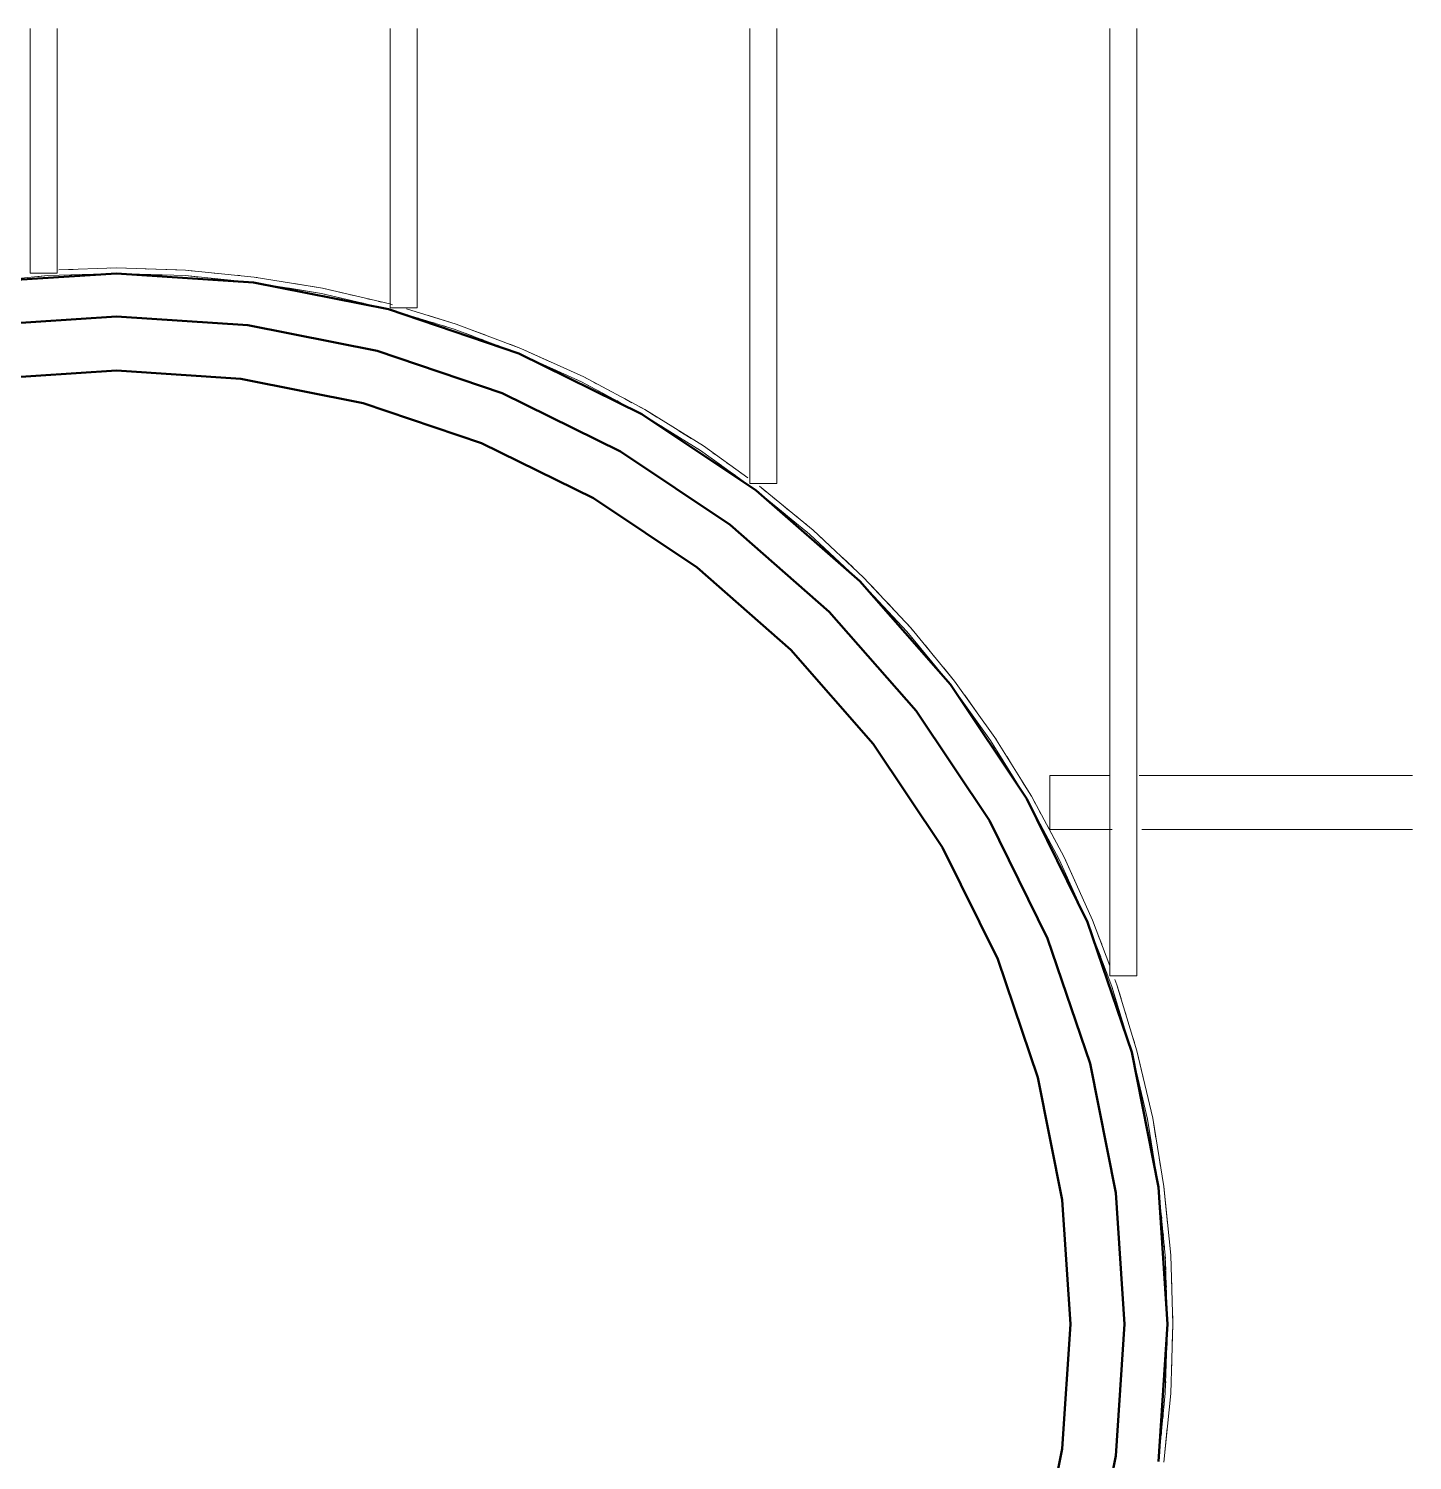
# Model space of a CAD drawing. Header units: metres. Extents: x 10 to 831, y 10 to 584.
# Drawn here: x 467.1 to 544, y 404.4 to 484 of the extents above; entities that cross this region are included whole.
import ezdxf

# ---------------------------------------------------------------- set-up
doc = ezdxf.new("R2010")
doc.units = ezdxf.units.M
doc.layers.add('CUT', color=7, linetype='Continuous', lineweight=50)
doc.layers.add('VIS', color=8, linetype='Continuous', lineweight=13)

msp = doc.modelspace()

# ---------------------------------------------------------------- linework, layer by layer
at = {"layer": 'CUT'}
for p, q in [((464.3772, 469.9004), (472, 470.4)), ((472, 470.4), (479.6228, 469.9004)), ((479.6228, 469.9004), (487.115, 468.41)), ((464.6906, 467.521), (472, 468)), ((464.6906, 467.521), (472, 468)), ((472, 468), (479.3094, 467.521)), ((472, 468), (479.3094, 467.521)), ((487.115, 468.41), (494.3488, 465.9546)), ((479.3094, 467.521), (486.4938, 466.0918)), ((479.3094, 467.521), (486.4938, 466.0918)), ((486.4938, 466.0918), (493.4302, 463.7372)), ((486.4938, 466.0918), (493.4302, 463.7372)), ((494.3488, 465.9546), (501.2, 462.5758)), ((465.0822, 464.5466), (472, 465)), ((472, 465), (478.9178, 464.5466)), ((478.9178, 464.5466), (485.7174, 463.194)), ((485.7174, 463.194), (492.2822, 460.9656)), ((493.4302, 463.7372), (500, 460.4974)), ((493.4302, 463.7372), (500, 460.4974)), ((501.2, 462.5758), (507.5516, 458.3318)), ((492.2822, 460.9656), (498.5, 457.8994)), ((500, 460.4974), (506.0906, 456.4278)), ((500, 460.4974), (506.0906, 456.4278)), ((507.5516, 458.3318), (513.295, 453.295)), ((498.5, 457.8994), (504.2644, 454.0478)), ((506.0906, 456.4278), (511.598, 451.598)), ((506.0906, 456.4278), (511.598, 451.598)), ((504.2644, 454.0478), (509.4766, 449.4766)), ((513.295, 453.295), (518.3318, 447.5516)), ((511.598, 451.598), (516.4278, 446.0906)), ((511.598, 451.598), (516.4278, 446.0906)), ((509.4766, 449.4766), (514.0478, 444.2644)), ((518.3318, 447.5516), (522.5758, 441.2)), ((516.4278, 446.0906), (520.4974, 440)), ((516.4278, 446.0906), (520.4974, 440)), ((514.0478, 444.2644), (517.8994, 438.5)), ((522.5758, 441.2), (525.9546, 434.3488)), ((520.4974, 440), (523.7372, 433.4302)), ((520.4974, 440), (523.7372, 433.4302)), ((517.8994, 438.5), (520.9656, 432.2822)), ((525.9546, 434.3488), (528.41, 427.115)), ((523.7372, 433.4302), (526.0918, 426.4938)), ((523.7372, 433.4302), (526.0918, 426.4938)), ((520.9656, 432.2822), (523.194, 425.7174)), ((526.0918, 426.4938), (527.521, 419.3094)), ((526.0918, 426.4938), (527.521, 419.3094)), ((528.41, 427.115), (529.9004, 419.6228)), ((523.194, 425.7174), (524.5466, 418.9178)), ((527.521, 419.3094), (528, 412)), ((527.521, 419.3094), (528, 412)), ((529.9004, 419.6228), (530.4, 412)), ((524.5466, 418.9178), (525, 412)), ((525, 412), (524.5466, 405.0822)), ((528, 412), (527.521, 404.6906)), ((528, 412), (527.521, 404.6906)), ((530.4, 412), (529.9004, 404.3772)), ((524.5466, 405.0822), (523.194, 398.2826)), ((527.521, 404.6906), (526.0918, 397.5062)), ((527.521, 404.6906), (526.0918, 397.5062))]:
    msp.add_line(p, q, dxfattribs=at)
at = {"layer": 'VIS'}
for p, q in [((467.2, 484), (467.2, 470.4124)), ((468.7, 484), (468.7, 470.4124)), ((468.7, 470.4124), (468.7, 484)), ((468.7, 484), (468.7, 470.4124)), ((468.7, 470.4124), (468.7, 484)), ((487.2, 484), (487.2, 468.4908)), ((488.7, 484), (488.7, 468.4908)), ((488.7, 468.4908), (488.7, 484)), ((488.7, 484), (488.7, 468.4908)), ((488.7, 468.4908), (488.7, 484)), ((507.2, 484), (507.2, 458.7248)), ((508.7, 484), (508.7, 458.7248)), ((508.7, 458.7248), (508.7, 484)), ((508.7, 484), (508.7, 458.7248)), ((508.7, 458.7248), (508.7, 484)), ((527.2, 484), (527.2, 431.3704)), ((528.7, 484), (528.7, 431.3704)), ((528.7, 431.3704), (528.7, 484)), ((528.7, 484), (528.7, 431.3704)), ((528.7, 431.3704), (528.7, 484)), ((472, 470.4), (464.3772, 469.9004)), ((464.3772, 469.9004), (472, 470.4)), ((464.6942, 469.9316), (468.1804, 470.275)), ((467.2, 470.4124), (468.7, 470.4124)), ((467.2, 470.4124), (467.2, 470.4124)), ((467.5466, 470.2126), (468.022, 470.2594)), ((468.1804, 470.275), (472, 470.4)), ((468.7, 470.4124), (468.55, 470.4124)), ((468.7, 470.4124), (468.55, 470.4124)), ((468.7, 470.4124), (468.7, 470.4124)), ((468.7, 470.4124), (468.7, 470.4124)), ((468.8006, 470.5952), (472, 470.7)), ((468.8006, 470.5952), (469.6006, 470.6214)), ((468.8006, 470.5952), (469.6006, 470.6214)), ((468.8006, 470.5952), (469.6006, 470.6214)), ((469.1354, 470.3062), (469.931, 470.3322)), ((471.3634, 470.3792), (472, 470.4)), ((471.68, 470.6896), (472, 470.7)), ((471.68, 470.6896), (472, 470.7)), ((471.68, 470.6896), (472, 470.7)), ((472, 470.7), (475.8392, 470.5744)), ((472, 470.7), (472.4798, 470.6842)), ((472, 470.7), (472.4798, 470.6842)), ((472, 470.7), (472.4798, 470.6842)), ((472, 470.4), (472.7958, 470.374)), ((472, 470.4), (475.8196, 470.275)), ((479.6228, 469.9004), (472, 470.4)), ((472, 470.4), (479.6228, 469.9004)), ((473.5996, 470.6476), (473.7596, 470.6424)), ((473.5996, 470.6476), (473.7596, 470.6424)), ((473.5996, 470.6476), (473.7596, 470.6424)), ((474.228, 470.327), (475.0238, 470.301)), ((474.2396, 470.6268), (475.3592, 470.59)), ((474.2396, 470.6268), (475.3592, 470.59)), ((474.2396, 470.6268), (475.3592, 470.59)), ((475.8196, 470.275), (476.6118, 470.1968)), ((475.8196, 470.275), (479.6228, 469.9004)), ((475.8392, 470.5744), (479.6618, 470.1978)), ((475.8392, 470.5744), (476.317, 470.5272)), ((475.8392, 470.5744), (476.317, 470.5272)), ((475.8392, 470.5744), (476.317, 470.5272)), ((477.432, 470.4174), (477.5912, 470.4018)), ((477.432, 470.4174), (477.5912, 470.4018)), ((477.432, 470.4174), (477.5912, 470.4018)), ((478.7062, 470.292), (478.8654, 470.2762)), ((478.7062, 470.292), (478.8654, 470.2762)), ((478.7062, 470.292), (478.8654, 470.2762)), ((477.4042, 470.1188), (477.5626, 470.1032)), ((478.672, 469.994), (479.1474, 469.9472)), ((479.6228, 469.9004), (479.7798, 469.8744)), ((479.6228, 469.9004), (483.3932, 469.2778)), ((487.115, 468.41), (479.6228, 469.9004)), ((479.6228, 469.9004), (487.115, 468.41)), ((479.6618, 470.1978), (483.4518, 469.572)), ((479.6618, 470.1978), (479.8198, 470.1718)), ((479.6618, 470.1978), (479.8198, 470.1718)), ((479.6618, 470.1978), (479.8198, 470.1718)), ((481.508, 469.5892), (483.3932, 469.2778)), ((481.8726, 469.8328), (483.4518, 469.572)), ((481.8726, 469.8328), (483.4518, 469.572)), ((481.8726, 469.8328), (483.4518, 469.572)), ((483.4518, 469.572), (487.1926, 468.6998)), ((483.4518, 469.572), (483.9194, 469.463)), ((483.4518, 469.572), (483.9194, 469.463)), ((483.4518, 469.572), (483.9194, 469.463)), ((483.3932, 469.2778), (483.5484, 469.2416)), ((483.3932, 469.2778), (487.115, 468.41)), ((484.3238, 469.061), (484.4788, 469.0248)), ((484.387, 469.354), (484.5428, 469.3176)), ((484.387, 469.354), (484.5428, 469.3176)), ((484.387, 469.354), (484.5428, 469.3176)), ((485.0106, 469.2086), (485.1664, 469.1724)), ((485.0106, 469.2086), (485.1664, 469.1724)), ((485.0106, 469.2086), (485.1664, 469.1724)), ((485.2542, 468.844), (485.7194, 468.7354)), ((485.9458, 468.9906), (486.1016, 468.9542)), ((485.9458, 468.9906), (486.1016, 468.9542)), ((485.9458, 468.9906), (486.1016, 468.9542)), ((486.5692, 468.8452), (486.725, 468.8088)), ((486.5692, 468.8452), (486.725, 468.8088)), ((486.5692, 468.8452), (486.725, 468.8088)), ((487.1926, 468.6998), (487.3458, 468.6534)), ((487.1926, 468.6998), (487.3458, 468.6534)), ((487.1926, 468.6998), (487.3458, 468.6534)), ((487.1926, 468.6998), (487.3458, 468.6534)), ((464.6906, 467.521), (472, 468)), ((464.6906, 467.521), (472, 468)), ((464.6906, 467.521), (472, 468)), ((469.5636, 467.8404), (470.0204, 467.8702)), ((470.4772, 467.9002), (470.934, 467.9302)), ((471.6954, 467.98), (472, 468)), ((472, 468), (472.4568, 467.97)), ((472, 468), (479.3094, 467.521)), ((472, 468), (479.3094, 467.521)), ((472, 468), (479.3094, 467.521)), ((473.2182, 467.9202), (473.675, 467.8902)), ((474.132, 467.8602), (474.5888, 467.8304)), ((486.8048, 468.4824), (487.115, 468.41)), ((487.115, 468.41), (487.5722, 468.2714)), ((487.115, 468.41), (490.772, 467.3008)), ((494.3488, 465.9546), (487.115, 468.41)), ((487.115, 468.41), (494.3488, 465.9546)), ((487.2, 468.4908), (488.7, 468.4908)), ((487.2, 468.4908), (487.2, 468.4908)), ((488.0292, 468.1328), (488.1816, 468.0864)), ((488.1116, 468.421), (490.8684, 467.5848)), ((488.7, 468.4908), (488.55, 468.4908)), ((488.7, 468.4908), (488.55, 468.4908)), ((488.6388, 467.9478), (488.7912, 467.9016)), ((488.7, 468.4908), (488.7, 468.4908)), ((488.7, 468.4908), (488.7, 468.4908)), ((489.337, 468.0494), (490.8684, 467.5848)), ((489.337, 468.0494), (490.8684, 467.5848)), ((489.337, 468.0494), (490.8684, 467.5848)), ((467.4316, 467.7006), (467.8884, 467.7306)), ((468.6498, 467.7804), (468.8022, 467.7904)), ((475.3502, 467.7804), (475.5024, 467.7704)), ((476.2638, 467.7206), (476.7206, 467.6906)), ((477.4822, 467.6408), (477.6344, 467.6308)), ((478.3958, 467.5808), (478.8526, 467.5508)), ((479.3094, 467.521), (479.4592, 467.4912)), ((479.3094, 467.521), (486.4938, 466.0918)), ((479.3094, 467.521), (486.4938, 466.0918)), ((479.3094, 467.521), (486.4938, 466.0918)), ((489.553, 467.6706), (489.7054, 467.6242)), ((490.1626, 467.4856), (490.315, 467.4394)), ((490.772, 467.3008), (490.921, 467.2446)), ((490.772, 467.3008), (494.3488, 465.9546)), ((490.8684, 467.5848), (494.4636, 466.2318)), ((490.8684, 467.5848), (491.0182, 467.5284)), ((490.8684, 467.5848), (491.0182, 467.5284)), ((490.8684, 467.5848), (491.0182, 467.5284)), ((491.3682, 467.0764), (491.8152, 466.908)), ((491.7672, 467.2466), (492.5162, 466.9646)), ((491.7672, 467.2466), (492.5162, 466.9646)), ((491.7672, 467.2466), (492.5162, 466.9646)), ((482.9016, 466.8064), (486.4938, 466.0918)), ((492.2624, 466.7398), (492.4114, 466.6838)), ((493.1564, 466.4032), (493.3056, 466.3472)), ((493.8644, 466.4572), (494.4636, 466.2318)), ((493.8644, 466.4572), (494.4636, 466.2318)), ((493.8644, 466.4572), (494.4636, 466.2318)), ((486.4938, 466.0918), (486.6384, 466.0428)), ((486.4938, 466.0918), (493.4302, 463.7372)), ((486.4938, 466.0918), (493.4302, 463.7372)), ((486.4938, 466.0918), (493.4302, 463.7372)), ((487.65, 465.6994), (488.3724, 465.4542)), ((494.0506, 466.0668), (494.3488, 465.9546)), ((494.3488, 465.9546), (494.4938, 465.8888)), ((494.3488, 465.9546), (497.8296, 464.3774)), ((501.2, 462.5758), (494.3488, 465.9546)), ((494.3488, 465.9546), (501.2, 462.5758)), ((494.4636, 466.2318), (497.9624, 464.6464)), ((494.4636, 466.2318), (496.0672, 465.5052)), ((494.4636, 466.2318), (496.0672, 465.5052)), ((494.4636, 466.2318), (496.0672, 465.5052)), ((495.219, 465.5602), (495.364, 465.4946)), ((472, 465), (465.0822, 464.5466)), ((465.0822, 464.5466), (472, 465)), ((478.9178, 464.5466), (472, 465)), ((472, 465), (478.9178, 464.5466)), ((489.095, 465.2088), (490.1066, 464.8654)), ((496.3792, 465.0346), (496.5244, 464.9688)), ((497.9624, 464.6464), (501.35, 462.8356)), ((497.9624, 464.6464), (498.1034, 464.571)), ((497.9624, 464.6464), (498.1034, 464.571)), ((497.9624, 464.6464), (498.1034, 464.571)), ((485.7174, 463.194), (478.9178, 464.5466)), ((478.9178, 464.5466), (485.7174, 463.194)), ((491.1182, 464.5222), (491.5516, 464.375)), ((492.5632, 464.0316), (493.4302, 463.7372)), ((497.5396, 464.5088), (497.8296, 464.3774)), ((497.8296, 464.3774), (498.251, 464.1522)), ((497.8296, 464.3774), (501.2, 462.5758)), ((498.527, 464.3446), (498.6682, 464.2692)), ((498.527, 464.3446), (498.6682, 464.2692)), ((498.527, 464.3446), (498.6682, 464.2692)), ((498.6722, 463.927), (499.0936, 463.7018)), ((499.3738, 463.892), (499.515, 463.8166)), ((499.3738, 463.892), (499.515, 463.8166)), ((499.3738, 463.892), (499.515, 463.8166)), ((492.2822, 460.9656), (485.7174, 463.194)), ((485.7174, 463.194), (492.2822, 460.9656)), ((493.4302, 463.7372), (493.5672, 463.6698)), ((493.4302, 463.7372), (500, 460.4974)), ((493.4302, 463.7372), (500, 460.4974)), ((493.4302, 463.7372), (500, 460.4974)), ((494.2514, 463.3322), (494.3884, 463.2648)), ((499.7956, 463.3266), (499.9362, 463.2514)), ((500.2208, 463.4392), (500.6442, 463.213)), ((500.2208, 463.4392), (500.6442, 463.213)), ((500.2208, 463.4392), (500.6442, 463.213)), ((495.0728, 462.9274), (495.757, 462.5898)), ((500.6382, 462.8762), (500.7788, 462.801)), ((501.0676, 462.9866), (501.35, 462.8356)), ((501.0676, 462.9866), (501.35, 462.8356)), ((501.0676, 462.9866), (501.35, 462.8356)), ((501.2, 462.5758), (501.3352, 462.4918)), ((501.2, 462.5758), (504.4452, 460.5578)), ((507.5516, 458.3318), (501.2, 462.5758)), ((501.2, 462.5758), (507.5516, 458.3318)), ((501.35, 462.8356), (504.612, 460.8072)), ((501.35, 462.8356), (502.0296, 462.413)), ((501.35, 462.8356), (502.0296, 462.413)), ((501.35, 462.8356), (502.0296, 462.413)), ((496.4414, 462.2524), (496.5782, 462.1848)), ((497.2626, 461.8474), (497.6732, 461.6448)), ((501.7408, 462.2396), (501.8762, 462.1554)), ((502.2818, 461.9032), (502.417, 461.819)), ((503.2528, 461.6524), (503.9324, 461.2298)), ((503.2528, 461.6524), (503.9324, 461.2298)), ((503.2528, 461.6524), (503.9324, 461.2298)), ((498.5, 457.8994), (492.2822, 460.9656)), ((492.2822, 460.9656), (498.5, 457.8994)), ((498.6314, 461.1724), (499.042, 460.97)), ((499.4526, 460.7674), (500, 460.4974)), ((503.093, 461.3986), (503.2284, 461.3146)), ((503.634, 461.0624), (503.7692, 460.9782)), ((504.1748, 460.726), (504.4452, 460.5578)), ((504.612, 460.8072), (507.0838, 459.036)), ((504.612, 460.8072), (504.742, 460.714)), ((504.612, 460.8072), (504.742, 460.714)), ((504.612, 460.8072), (504.742, 460.714)), ((500, 460.4974), (501.142, 459.7344)), ((500, 460.4974), (506.0906, 456.4278)), ((500, 460.4974), (506.0906, 456.4278)), ((500, 460.4974), (506.0906, 456.4278)), ((504.4452, 460.5578), (504.5748, 460.465)), ((504.4452, 460.5578), (507.5516, 458.3318)), ((504.963, 460.1868), (505.6102, 459.723)), ((505.1324, 460.4344), (505.2624, 460.3412)), ((505.1324, 460.4344), (505.2624, 460.3412)), ((505.1324, 460.4344), (505.2624, 460.3412)), ((505.913, 459.875), (506.043, 459.7818)), ((505.913, 459.875), (506.043, 459.7818)), ((505.913, 459.875), (506.043, 459.7818)), ((506.2574, 459.2594), (506.3868, 459.1666)), ((506.6936, 459.3156), (506.8236, 459.2224)), ((506.6936, 459.3156), (506.8236, 459.2224)), ((506.6936, 459.3156), (506.8236, 459.2224)), ((502.284, 458.9714), (502.9184, 458.5474)), ((507.034, 458.7028), (507.5516, 458.3318)), ((507.2, 458.7248), (508.7, 458.7248)), ((507.2, 458.7248), (507.2, 458.7248)), ((507.5516, 458.3318), (507.6748, 458.2308)), ((507.5516, 458.3318), (510.5058, 455.9074)), ((513.295, 453.295), (507.5516, 458.3318)), ((507.5516, 458.3318), (513.295, 453.295)), ((507.7344, 458.5698), (510.7036, 456.133)), ((507.7344, 458.5698), (508.1054, 458.2652)), ((507.7344, 458.5698), (508.1054, 458.2652)), ((507.7344, 458.5698), (508.1054, 458.2652)), ((508.7, 458.7248), (508.55, 458.7248)), ((508.7, 458.7248), (508.55, 458.7248)), ((508.7, 458.7248), (508.7, 458.7248)), ((508.7, 458.7248), (508.7, 458.7248)), ((504.2644, 454.0478), (498.5, 457.8994)), ((498.5, 457.8994), (504.2644, 454.0478)), ((504.0604, 457.7844), (505.2024, 457.0212)), ((508.044, 457.9278), (509.1518, 457.0186)), ((508.4766, 457.9606), (508.6004, 457.8592)), ((508.4766, 457.9606), (508.6004, 457.8592)), ((508.4766, 457.9606), (508.6004, 457.8592)), ((508.9716, 457.5544), (509.3426, 457.2498)), ((508.9716, 457.5544), (509.3426, 457.2498)), ((508.9716, 457.5544), (509.3426, 457.2498)), ((509.7138, 456.9452), (509.8376, 456.8438)), ((509.7138, 456.9452), (509.8376, 456.8438)), ((509.7138, 456.9452), (509.8376, 456.8438)), ((506.0906, 456.4278), (506.4348, 456.126)), ((506.0906, 456.4278), (511.598, 451.598)), ((506.0906, 456.4278), (511.598, 451.598)), ((506.0906, 456.4278), (511.598, 451.598)), ((510.2088, 456.5392), (510.3324, 456.4376)), ((510.2088, 456.5392), (510.3324, 456.4376)), ((510.2088, 456.5392), (510.3324, 456.4376)), ((510.2596, 456.1094), (510.5058, 455.9074)), ((510.5058, 455.9074), (510.622, 455.7986)), ((510.5058, 455.9074), (513.295, 453.295)), ((510.7036, 456.133), (513.5072, 453.5072)), ((510.7036, 456.133), (511.2876, 455.586)), ((510.7036, 456.133), (511.2876, 455.586)), ((510.7036, 456.133), (511.2876, 455.586)), ((506.779, 455.824), (506.8938, 455.7234)), ((507.238, 455.4216), (507.3528, 455.321)), ((507.697, 455.019), (507.8116, 454.9184)), ((508.1558, 454.6166), (508.2706, 454.516)), ((511.9004, 454.6012), (513.295, 453.295)), ((512.339, 454.6012), (512.923, 454.0542)), ((512.339, 454.6012), (512.923, 454.0542)), ((512.339, 454.6012), (512.923, 454.0542)), ((509.4766, 449.4766), (504.2644, 454.0478)), ((504.2644, 454.0478), (509.4766, 449.4766)), ((508.6148, 454.2142), (508.959, 453.9122)), ((509.3032, 453.6104), (509.418, 453.5098)), ((509.7622, 453.208), (509.877, 453.1072)), ((510.2212, 452.8054), (510.3358, 452.7048)), ((513.295, 453.295), (513.8392, 452.714)), ((513.295, 453.295), (515.9074, 450.5058)), ((518.3318, 447.5516), (513.295, 453.295)), ((513.295, 453.295), (518.3318, 447.5516)), ((513.5072, 453.5072), (516.133, 450.7036)), ((513.5072, 453.5072), (513.6166, 453.3904)), ((513.5072, 453.5072), (513.6166, 453.3904)), ((513.5072, 453.5072), (513.6166, 453.3904)), ((513.9448, 453.04), (514.4918, 452.4558)), ((513.9448, 453.04), (514.4918, 452.4558)), ((513.9448, 453.04), (514.4918, 452.4558)), ((510.68, 452.403), (510.7948, 452.3024)), ((511.139, 452.0004), (511.2538, 451.8998)), ((514.82, 452.1054), (515.1484, 451.755)), ((514.82, 452.1054), (515.1484, 451.755)), ((514.82, 452.1054), (515.1484, 451.755)), ((511.598, 451.598), (511.8998, 451.2538)), ((511.598, 451.598), (516.4278, 446.0906)), ((511.598, 451.598), (516.4278, 446.0906)), ((511.598, 451.598), (516.4278, 446.0906)), ((514.819, 451.668), (515.3632, 451.087)), ((512.2018, 450.9096), (512.3024, 450.7948)), ((512.6042, 450.4506), (512.7048, 450.3358)), ((515.9074, 450.5058), (516.6146, 449.6442)), ((515.9074, 450.5058), (518.3318, 447.5516)), ((515.9142, 450.9372), (516.133, 450.7036)), ((515.9142, 450.9372), (516.133, 450.7036)), ((515.9142, 450.9372), (516.133, 450.7036)), ((516.133, 450.7036), (518.5698, 447.7342)), ((516.133, 450.7036), (516.2346, 450.5798)), ((516.133, 450.7036), (516.2346, 450.5798)), ((516.133, 450.7036), (516.2346, 450.5798)), ((513.0066, 449.9916), (513.1072, 449.877)), ((513.4092, 449.5328), (513.5098, 449.418)), ((516.5392, 450.2088), (516.6406, 450.085)), ((516.5392, 450.2088), (516.6406, 450.085)), ((516.5392, 450.2088), (516.6406, 450.085)), ((516.9452, 449.7138), (517.453, 449.0952)), ((516.9452, 449.7138), (517.453, 449.0952)), ((516.9452, 449.7138), (517.453, 449.0952)), ((514.0478, 444.2644), (509.4766, 449.4766)), ((509.4766, 449.4766), (514.0478, 444.2644)), ((516.9176, 449.275), (517.2206, 448.9056)), ((514.4154, 448.3854), (514.516, 448.2706)), ((517.5238, 448.5364), (517.6248, 448.4132)), ((517.9606, 448.4766), (518.5698, 447.7342)), ((517.9606, 448.4766), (518.5698, 447.7342)), ((517.9606, 448.4766), (518.5698, 447.7342)), ((514.8178, 447.9264), (514.9184, 447.8116)), ((515.2204, 447.4674), (515.321, 447.3528)), ((518.3318, 447.5516), (518.4246, 447.4222)), ((518.3318, 447.5516), (520.5578, 444.4452)), ((522.5758, 441.2), (518.3318, 447.5516)), ((518.3318, 447.5516), (522.5758, 441.2)), ((518.5698, 447.7342), (520.8072, 444.612)), ((518.5698, 447.7342), (518.663, 447.6042)), ((518.5698, 447.7342), (518.663, 447.6042)), ((518.5698, 447.7342), (518.663, 447.6042)), ((518.8884, 446.775), (518.981, 446.6456)), ((519.1292, 446.9538), (519.7818, 446.043)), ((519.1292, 446.9538), (519.7818, 446.043)), ((519.1292, 446.9538), (519.7818, 446.043)), ((516.4278, 446.0906), (516.5126, 445.9638)), ((516.4278, 446.0906), (520.4974, 440)), ((516.4278, 446.0906), (520.4974, 440)), ((516.4278, 446.0906), (520.4974, 440)), ((519.6304, 445.7396), (519.723, 445.6102)), ((516.9366, 445.3294), (517.0212, 445.2024)), ((520.4344, 445.1324), (520.8072, 444.612)), ((520.4344, 445.1324), (520.8072, 444.612)), ((520.4344, 445.1324), (520.8072, 444.612)), ((517.8994, 438.5), (514.0478, 444.2644)), ((514.0478, 444.2644), (517.8994, 438.5)), ((517.4452, 444.568), (517.6996, 444.1874)), ((520.3724, 444.7042), (520.5578, 444.4452)), ((520.5578, 444.4452), (520.81, 444.0396)), ((520.5578, 444.4452), (522.5758, 441.2)), ((520.8072, 444.612), (522.8356, 441.35)), ((520.8072, 444.612), (520.8918, 444.476)), ((520.8072, 444.612), (520.8918, 444.476)), ((520.8072, 444.612), (520.8918, 444.476)), ((518.293, 443.299), (518.5474, 442.9184)), ((521.0624, 443.634), (521.1464, 443.4988)), ((521.4834, 443.5246), (521.737, 443.1168)), ((521.4834, 443.5246), (521.737, 443.1168)), ((521.4834, 443.5246), (521.737, 443.1168)), ((521.3986, 443.093), (521.4828, 442.9578)), ((523.8598, 442.5), (523.8598, 439.5)), ((527.1654, 442.5), (523.8598, 442.5)), ((523.8598, 442.5), (523.8598, 442.3334)), ((527.1654, 442.5), (523.8598, 442.5)), ((544, 442.5), (528.8182, 442.5)), ((544, 442.5), (528.8182, 442.5)), ((518.9714, 442.284), (519.0562, 442.157)), ((521.9032, 442.2818), (521.9872, 442.1466)), ((522.2396, 441.7408), (522.3236, 441.6056)), ((522.3286, 442.1656), (522.8356, 441.35)), ((522.3286, 442.1656), (522.8356, 441.35)), ((522.3286, 442.1656), (522.8356, 441.35)), ((519.6496, 441.2688), (519.7344, 441.142)), ((522.5758, 441.2), (522.651, 441.0596)), ((522.5758, 441.2), (524.3774, 437.8296)), ((525.9546, 434.3488), (522.5758, 441.2)), ((522.5758, 441.2), (525.9546, 434.3488)), ((522.8356, 441.35), (524.6464, 437.9624)), ((522.8356, 441.35), (523.062, 440.9266)), ((522.8356, 441.35), (523.062, 440.9266)), ((522.8356, 441.35), (523.062, 440.9266)), ((520.1584, 440.5076), (520.4974, 440)), ((520.4974, 440), (520.7, 439.5894)), ((520.4974, 440), (523.7372, 433.4302)), ((520.4974, 440), (523.7372, 433.4302)), ((520.4974, 440), (523.7372, 433.4302)), ((522.8762, 440.6382), (523.1014, 440.217)), ((523.2884, 440.5032), (523.3638, 440.362)), ((523.2884, 440.5032), (523.3638, 440.362)), ((523.2884, 440.5032), (523.3638, 440.362)), ((523.3266, 439.7958), (523.4016, 439.6552)), ((523.741, 439.6562), (524.1184, 438.9504)), ((523.741, 439.6562), (524.1184, 438.9504)), ((523.741, 439.6562), (524.1184, 438.9504)), ((523.8598, 439.5), (527.3156, 439.5)), ((523.8598, 439.5), (523.8598, 439.5)), ((528.9684, 439.5), (544, 439.5)), ((520.9656, 432.2822), (517.8994, 438.5)), ((517.8994, 438.5), (520.9656, 432.2822)), ((521.1724, 438.6314), (521.3748, 438.2206)), ((523.7768, 438.9532), (523.852, 438.8126)), ((524.2272, 438.1106), (524.3774, 437.8296)), ((524.3774, 437.8296), (524.8374, 436.8144)), ((524.3774, 437.8296), (525.9546, 434.3488)), ((524.6464, 437.9624), (526.2318, 434.4636)), ((524.6464, 437.9624), (525.241, 436.6502)), ((524.6464, 437.9624), (525.241, 436.6502)), ((524.6464, 437.9624), (525.241, 436.6502)), ((521.7124, 437.5364), (521.7798, 437.3994)), ((522.1174, 436.7152), (522.4548, 436.0308)), ((525.0346, 436.3792), (525.1002, 436.2342)), ((522.7924, 435.3464), (522.8598, 435.2096)), ((525.4288, 435.509), (525.4946, 435.364)), ((525.5712, 435.9214), (525.6372, 435.7756)), ((525.5712, 435.9214), (525.6372, 435.7756)), ((525.5712, 435.9214), (525.6372, 435.7756)), ((525.6916, 434.9288), (525.7574, 434.7838)), ((525.9676, 435.0466), (526.0336, 434.9008)), ((525.9676, 435.0466), (526.0336, 434.9008)), ((525.9676, 435.0466), (526.0336, 434.9008)), ((526.2318, 434.4636), (527.1902, 431.917)), ((526.2318, 434.4636), (526.4008, 434.0142)), ((526.2318, 434.4636), (526.4008, 434.0142)), ((526.2318, 434.4636), (526.4008, 434.0142)), ((523.3322, 434.2516), (523.5348, 433.8408)), ((525.9546, 434.3488), (526.0106, 434.1996)), ((525.9546, 434.3488), (527.3008, 430.772)), ((528.41, 427.115), (525.9546, 434.3488)), ((525.9546, 434.3488), (528.41, 427.115)), ((523.7372, 433.4302), (523.8844, 432.9968)), ((523.7372, 433.4302), (526.0918, 426.4938)), ((523.7372, 433.4302), (526.0918, 426.4938)), ((523.7372, 433.4302), (526.0918, 426.4938)), ((526.4032, 433.1564), (526.6838, 432.4114)), ((526.57, 433.5648), (526.7392, 433.1154)), ((526.57, 433.5648), (526.7392, 433.1154)), ((526.57, 433.5648), (526.7392, 433.1154)), ((523.194, 425.7174), (520.9656, 432.2822)), ((520.9656, 432.2822), (523.194, 425.7174)), ((524.0316, 432.5632), (524.0806, 432.4188)), ((527.021, 432.3664), (527.0774, 432.2166)), ((527.021, 432.3664), (527.0774, 432.2166)), ((527.021, 432.3664), (527.0774, 432.2166)), ((524.2278, 431.9852), (524.2768, 431.8406)), ((526.9642, 431.6662), (527.0202, 431.5172)), ((527.2, 431.3704), (528.7, 431.3704)), ((527.2, 431.3704), (527.2, 431.3704)), ((528.7, 431.3704), (528.55, 431.3704)), ((528.7, 431.3704), (528.55, 431.3704)), ((528.7, 431.3704), (528.7, 431.3704)), ((528.7, 431.3704), (528.7, 431.3704)), ((524.5222, 431.1182), (524.5712, 430.9736)), ((524.7184, 430.5402), (524.7674, 430.3956)), ((527.1886, 431.0702), (527.3008, 430.772)), ((527.3008, 430.772), (527.5318, 430.0102)), ((527.3008, 430.772), (528.41, 427.115)), ((527.472, 431.168), (527.5848, 430.8686)), ((527.5848, 430.8686), (528.6998, 427.1926)), ((527.5848, 430.8686), (527.817, 430.1028)), ((527.5848, 430.8686), (527.817, 430.1028)), ((527.5848, 430.8686), (527.817, 430.1028)), ((525.0126, 429.673), (525.0618, 429.5286)), ((525.2088, 429.095), (525.258, 428.9506)), ((528.0494, 429.337), (528.0958, 429.1838)), ((528.0494, 429.337), (528.0958, 429.1838)), ((528.0494, 429.337), (528.0958, 429.1838)), ((525.405, 428.517), (525.5522, 428.0834)), ((527.9478, 428.6388), (528.179, 427.877)), ((528.421, 428.1116), (528.5604, 427.6522)), ((528.421, 428.1116), (528.5604, 427.6522)), ((528.421, 428.1116), (528.5604, 427.6522)), ((525.6994, 427.65), (525.7484, 427.5054)), ((525.8956, 427.0718), (525.9446, 426.9274)), ((526.0918, 426.4938), (526.2408, 425.7454)), ((526.0918, 426.4938), (527.521, 419.3094)), ((526.0918, 426.4938), (527.521, 419.3094)), ((526.0918, 426.4938), (527.521, 419.3094)), ((528.41, 427.115), (528.4462, 426.96)), ((528.41, 427.115), (529.2778, 423.3932)), ((529.9004, 419.6228), (528.41, 427.115)), ((528.41, 427.115), (529.9004, 419.6228)), ((528.5546, 426.4948), (528.5908, 426.3396)), ((528.6998, 427.1926), (529.572, 423.4518)), ((528.6998, 427.1926), (529.0996, 425.4782)), ((528.6998, 427.1926), (529.0996, 425.4782)), ((528.6998, 427.1926), (529.0996, 425.4782)), ((524.5466, 418.9178), (523.194, 425.7174)), ((523.194, 425.7174), (524.5466, 418.9178)), ((528.6994, 425.8744), (528.7354, 425.7194)), ((526.3896, 424.9972), (526.4194, 424.8474)), ((528.9162, 424.944), (528.9524, 424.789)), ((526.5086, 424.3984), (526.6576, 423.65)), ((529.061, 424.3238), (529.097, 424.1686)), ((529.2056, 423.7034), (529.2778, 423.3932)), ((529.2778, 423.3932), (529.4076, 422.6078)), ((529.2778, 423.3932), (529.9004, 419.6228)), ((529.572, 423.4518), (530.1978, 419.6618)), ((529.572, 423.4518), (529.7546, 422.3464)), ((529.572, 423.4518), (529.7546, 422.3464)), ((529.572, 423.4518), (529.7546, 422.3464)), ((526.8064, 422.9016), (526.9552, 422.1532)), ((527.1636, 421.1056), (527.1934, 420.9558)), ((529.5892, 421.508), (529.7706, 420.4082)), ((529.9372, 421.241), (530.0154, 420.7672)), ((529.9372, 421.241), (530.0154, 420.7672)), ((529.9372, 421.241), (530.0154, 420.7672)), ((527.2828, 420.5068), (527.372, 420.0578)), ((527.521, 419.3094), (527.5508, 418.8526)), ((527.521, 419.3094), (528, 412)), ((527.521, 419.3094), (528, 412)), ((527.521, 419.3094), (528, 412)), ((529.9004, 419.6228), (529.9472, 419.1474)), ((529.9004, 419.6228), (530.275, 415.8196)), ((530.4, 412), (529.9004, 419.6228)), ((529.9004, 419.6228), (530.4, 412)), ((530.1978, 419.6618), (530.5744, 415.8392)), ((530.1978, 419.6618), (530.4018, 417.5912)), ((530.1978, 419.6618), (530.4018, 417.5912)), ((530.1978, 419.6618), (530.4018, 417.5912)), ((525, 412), (524.5466, 418.9178)), ((524.5466, 418.9178), (525, 412)), ((529.994, 418.672), (530.0096, 418.5134)), ((527.5808, 418.3958), (527.5908, 418.2434)), ((527.6208, 417.7866), (527.6308, 417.6344)), ((530.0564, 418.038), (530.072, 417.8796)), ((530.1502, 417.0872), (530.1658, 416.9288)), ((527.6806, 416.873), (527.6906, 416.7206)), ((527.7206, 416.2638), (527.7306, 416.1116)), ((530.2126, 416.4534), (530.2282, 416.295)), ((527.7604, 415.6548), (527.7904, 415.1978)), ((530.275, 415.8196), (530.2802, 415.6604)), ((530.275, 415.8196), (530.4, 412)), ((530.5744, 415.8392), (530.7, 412)), ((530.5744, 415.8392), (530.5796, 415.6792)), ((530.5744, 415.8392), (530.5796, 415.6792)), ((530.5744, 415.8392), (530.5796, 415.6792)), ((527.8204, 414.741), (527.8304, 414.5888)), ((530.2958, 415.183), (530.301, 415.0238)), ((530.6162, 414.5594), (530.632, 414.0796)), ((530.6162, 414.5594), (530.632, 414.0796)), ((530.6162, 414.5594), (530.632, 414.0796)), ((527.8602, 414.132), (527.8902, 413.675)), ((530.327, 414.228), (530.3322, 414.0688)), ((527.9202, 413.2182), (527.9302, 413.066)), ((530.3584, 413.2732), (530.374, 412.7958)), ((530.6686, 412.9598), (530.7, 412)), ((530.6686, 412.9598), (530.7, 412)), ((530.6686, 412.9598), (530.7, 412)), ((527.96, 412.6092), (527.97, 412.4568)), ((530.3896, 412.3182), (530.4, 412)), ((524.5466, 405.0822), (525, 412)), ((525, 412), (524.5466, 405.0822)), ((528, 412), (527.521, 404.6906)), ((528, 412), (527.521, 404.6906)), ((528, 412), (527.521, 404.6906)), ((527.96, 411.3908), (527.9502, 411.2386)), ((528, 412), (527.99, 411.8478)), ((529.9004, 404.3772), (530.4, 412)), ((530.4, 412), (529.9004, 404.3772)), ((530.4, 412), (530.275, 408.1804)), ((530.4, 412), (530.3844, 411.5226)), ((530.7, 412), (530.5744, 408.1608)), ((530.7, 412), (530.6634, 410.8802)), ((530.7, 412), (530.6634, 410.8802)), ((530.7, 412), (530.6634, 410.8802)), ((527.9202, 410.7818), (527.9102, 410.6294)), ((530.3688, 411.045), (530.3532, 410.5676)), ((527.8802, 410.1726), (527.8502, 409.7158)), ((530.327, 409.772), (530.3218, 409.6128)), ((530.6372, 410.0804), (530.611, 409.2806)), ((530.6372, 410.0804), (530.611, 409.2806)), ((530.6372, 410.0804), (530.611, 409.2806)), ((527.8204, 409.259), (527.8104, 409.1066)), ((527.7804, 408.6498), (527.7504, 408.193)), ((530.275, 408.1804), (529.916, 404.5358)), ((530.5744, 408.1608), (530.1978, 404.338)), ((530.2958, 408.817), (530.2906, 408.6578)), ((527.7206, 407.7362), (527.7106, 407.5838)), ((530.2126, 407.5466), (530.197, 407.3882)), ((527.6806, 407.127), (527.6706, 406.9748)), ((530.1502, 406.9128), (530.1344, 406.7542)), ((527.6208, 406.2134), (527.6108, 406.061)), ((530.0564, 405.962), (530.0408, 405.8034)), ((530.386, 406.2494), (530.2136, 404.4974)), ((530.386, 406.2494), (530.2136, 404.4974)), ((530.386, 406.2494), (530.2136, 404.4974)), ((523.194, 398.2826), (524.5466, 405.0822)), ((524.5466, 405.0822), (523.194, 398.2826)), ((527.5408, 404.9952), (527.5308, 404.8428)), ((527.5808, 405.6042), (527.5708, 405.452)), ((529.994, 405.328), (529.9784, 405.1696)), ((527.521, 404.6906), (526.0918, 397.5062)), ((527.521, 404.6906), (526.0918, 397.5062)), ((527.521, 404.6906), (526.0918, 397.5062)), ((529.9316, 404.6942), (529.916, 404.5358))]:
    msp.add_line(p, q, dxfattribs=at)

doc.saveas('drawing.dxf')
